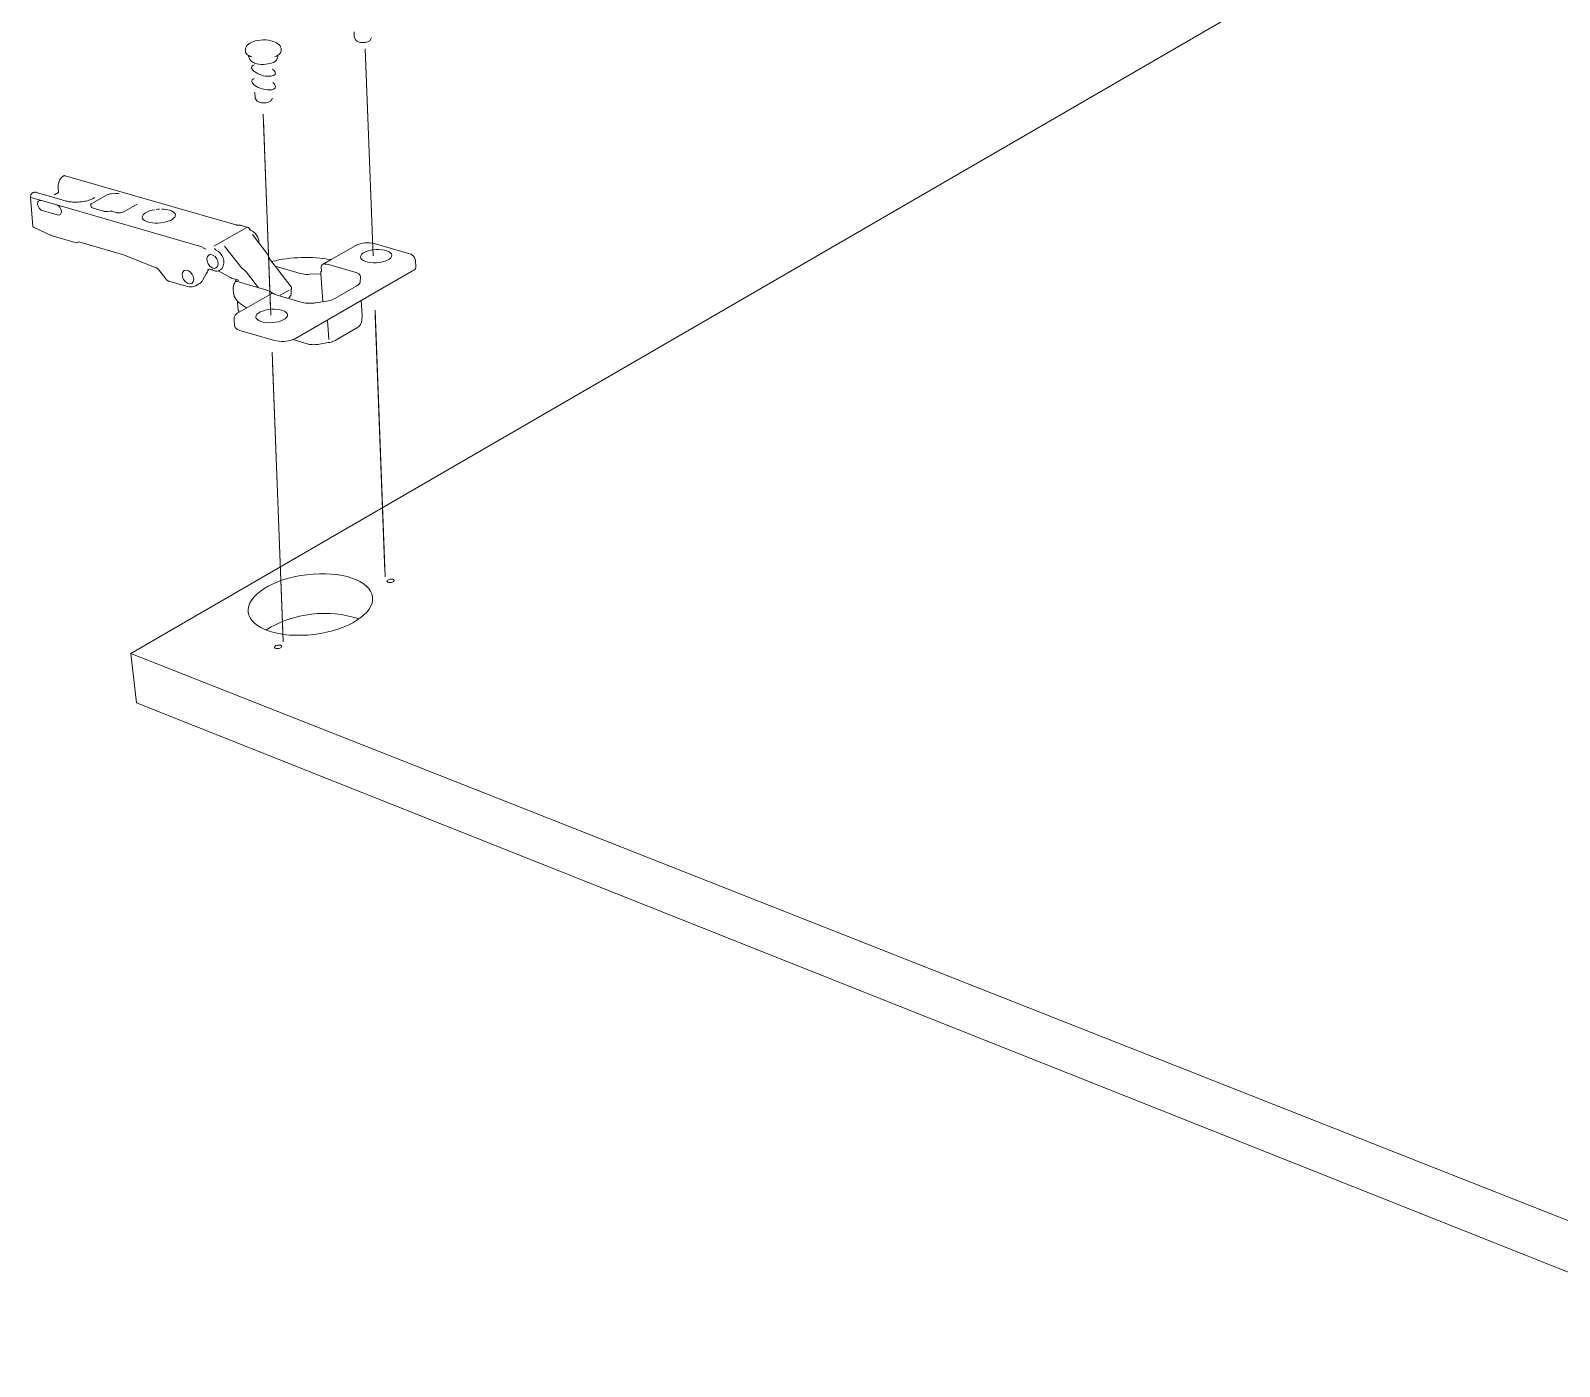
# Model space of a CAD drawing. Header units: metres. Extents: x -11.5 to 7.4, y -3.8 to 5.9.
# Drawn here: x 3.1551 to 3.3614, y -1.9811 to -1.8009 of the extents above; entities that cross this region are included whole.
import ezdxf

# ---------------------------------------------------------------- set-up
doc = ezdxf.new("R2010")
doc.units = ezdxf.units.M
doc.header["$MEASUREMENT"] = 0
doc.layers.add('PDF20_Geometry_Num_Penna__1_Num_Penna__255', color=255, linetype='Continuous', lineweight=18)
doc.layers.add('PDF20_Geometry_Num_Penna__7_Num_Penna__7', color=7, linetype='Continuous', lineweight=18)

msp = doc.modelspace()

# ---------------------------------------------------------------- linework, layer by layer
at = {"layer": 'PDF20_Geometry_Num_Penna__1_Num_Penna__255', "color": 255, "linetype": 'Continuous', "lineweight": 18, "flags": 128}
for points in [[(3.201268424145638, -1.830258553864543), (3.2002991327071, -1.804495549102034)], [(3.187483723962591, -1.838510184706602), (3.186526717586645, -1.813023593852422)], [(3.202909708507983, -1.873906521300938), (3.201608720379449, -1.839341269190978)], [(3.189122551312419, -1.881983581403559), (3.187757680858404, -1.84573773273096)]]:
    msp.add_lwpolyline(points, dxfattribs=at)
at = {"layer": 'PDF20_Geometry_Num_Penna__7_Num_Penna__7', "color": 7, "linetype": 'Continuous', "lineweight": 18, "flags": 128}
for points in [[(3.349970507282753, -1.779872843849351), (3.168622098812612, -1.884983839389873)], [(3.201309333404071, -1.831340622177682), (3.200258960552421, -1.803411760880133)], [(3.187735690596362, -1.810036112331204), (3.187544043619919, -1.810367809021199)], [(3.187514928021576, -1.83933549521156), (3.186495267826407, -1.812200248957479)], [(3.158887783766275, -1.822760120210024), (3.158837415009646, -1.822059871642257), (3.158837415009646, -1.821934564003815), (3.158834957997129, -1.821801885327818), (3.158853385591019, -1.8216667496393), (3.15888041272872, -1.821541442000859), (3.158913582397719, -1.821417362868676), (3.158950437585498, -1.821294512242751), (3.159003263354645, -1.82116797609805), (3.15906223165509, -1.821052496509681), (3.159132256511864, -1.82094193094635), (3.15920473838116, -1.820846107458129), (3.159275991744197, -1.820749055463649), (3.159366901207381, -1.820667974050539), (3.159451668139269, -1.820596720687504), (3.159540120589934, -1.820542666412098), (3.159559776690083, -1.820534066868283), (3.159595403371599, -1.820541437905837)], [(3.182814540223101, -1.827136305206687), (3.159767762799769, -1.820507285431831)], [(3.155412462409515, -1.827348836789535), (3.155105335844706, -1.823415159747451), (3.155104107338445, -1.823346363396933), (3.155110249869741, -1.82327142451512), (3.155132362982407, -1.823187886089491), (3.155154476095074, -1.823114175713936), (3.155192559789111, -1.823042922350901), (3.155233100495666, -1.822971668987865), (3.155273641202218, -1.822917614712459), (3.155324009958848, -1.82286601744957), (3.155386663778071, -1.822836533299349), (3.155411233903257, -1.822823019730498), (3.155437032534699, -1.822823019730498)], [(3.158287535608013, -1.823459631674035), (3.155873520808608, -1.822755697587492)], [(3.158325987853926, -1.823075723468023), (3.158887415214398, -1.822759997359398)], [(3.163388784998876, -1.824245507128071), (3.1654526755144, -1.823094396763163)], [(3.165452306962523, -1.823093782510034), (3.165565329538373, -1.823040956740887), (3.165684494645518, -1.823009015578146), (3.16584297195296, -1.822973388896628), (3.165996535235365, -1.822952504290221)], [(3.16599690378724, -1.822952135738344), (3.166575530235344, -1.822914052044307)], [(3.166575161683467, -1.822913806343054), (3.166700469321908, -1.822912577836796), (3.166834376504166, -1.822912577836796), (3.166958455636349, -1.822931005430684), (3.167069021199682, -1.822959261074646)], [(3.155146736505642, -1.823446486657061), (3.15656688974132, -1.823861721772684)], [(3.156567135442574, -1.823861598922059), (3.15863839699565, -1.82445619595153)], [(3.156667995806457, -1.825205953321544), (3.158750313915865, -1.82580914989483)], [(3.159926362957837, -1.823936046401368), (3.158287535608013, -1.823459385972783)], [(3.158637905593146, -1.824456810204659), (3.178221523871684, -1.830123909578531)], [(3.163729449784565, -1.823453857694616), (3.16371962173449, -1.823466142757209), (3.163686452065491, -1.823487027363616), (3.163648368371454, -1.823518968526356), (3.163597999614826, -1.823550909689096), (3.163537802808124, -1.823591450395652), (3.163455492888753, -1.823635676620984), (3.163362126413052, -1.823677445833797), (3.163258931887277, -1.823730271602946), (3.163115196654944, -1.823773269322019), (3.162971461422615, -1.823828552103685), (3.162805613077616, -1.823878920860314), (3.162611509088658, -1.823924375591905), (3.162417405099697, -1.823967373310979), (3.162198730985553, -1.824002999992497), (3.161961629277521, -1.824036169661496), (3.161723299063228, -1.824058282774162), (3.161486197355194, -1.824081624393088), (3.161298235897531, -1.824082852899347), (3.161113959958643, -1.824085309911866), (3.160939512069833, -1.824077938874311), (3.160763835674761, -1.824069339330496), (3.160597987329762, -1.824054597255385), (3.16042968197225, -1.824033712648977), (3.160276118689845, -1.82401405654883), (3.160134840470029, -1.823984572398608), (3.160026731919219, -1.823956316754646), (3.15992599440596, -1.823936660654497)], [(3.16321839118072, -1.824494525346818), (3.163206106118128, -1.824433100033857), (3.163235590268352, -1.82436184667082), (3.163294558568793, -1.824296735839081), (3.163389153550757, -1.824245138576193)], [(3.163299963996334, -1.824720079096014), (3.163218882583227, -1.824494033944315)], [(3.163645297105807, -1.824890595764797), (3.16360475639925, -1.824883224727242), (3.163551930630105, -1.824902880827389), (3.163458564154404, -1.824862340120834), (3.163383625272589, -1.824821799414279), (3.16333325651596, -1.824782487213985), (3.163300086846961, -1.824719833394763)], [(3.164950707856875, -1.825309024996694), (3.163551439227602, -1.824902389424886)], [(3.165528842902471, -1.825313693320479), (3.165538670952547, -1.825345634483219), (3.165385107670144, -1.825356691039553), (3.165231544387737, -1.825349320001997), (3.165087809155406, -1.82532720688933), (3.16495021645437, -1.825308779295442)], [(3.165046777046346, -1.82528924604592), (3.165003779327273, -1.82528924604592), (3.164950953558126, -1.825308902146068)], [(3.165841006342946, -1.825298336992239), (3.165538793803172, -1.825346248736349)], [(3.166035356033158, -1.825315658930494), (3.165972702213935, -1.825296002830346), (3.165910048394712, -1.825296002830346), (3.165841252044199, -1.825298459842864)], [(3.16603584743566, -1.825315290378616), (3.166627987452612, -1.825483595736133), (3.166666071146651, -1.825462711129725), (3.166709068865725, -1.825473767686058)], [(3.166628601705744, -1.825483841437383), (3.166762508888002, -1.825514554093864), (3.166913615157888, -1.825534210194013), (3.167084377527921, -1.825531753181494), (3.167256368404216, -1.825508411562569), (3.167412388699139, -1.82547401338731), (3.167556123931471, -1.825433472680754), (3.167678974557395, -1.825378189899089), (3.167616320738173, -1.825379418405348), (3.167578237044136, -1.825391703467941)], [(3.1695049034105, -1.824365409338972), (3.167679343109272, -1.825377698496585)], [(3.172026658208843, -1.825078680073087), (3.172258845891838, -1.825044281897828), (3.172499633118649, -1.825030768328976)], [(3.172811305156619, -1.825027205660825), (3.173087719064945, -1.825044404748454), (3.17335799044198, -1.825073888898675), (3.173607377212605, -1.825111972592712), (3.173833422364305, -1.825170940893155)], [(3.155413076662644, -1.827349082490787), (3.155420447700198, -1.827358910540861), (3.155420447700198, -1.827378566641009), (3.155420447700198, -1.82739208020986), (3.155432732762792, -1.827389623197342), (3.155432732762792, -1.82740805079123), (3.155443789319126, -1.82740805079123), (3.155443789319126, -1.827420335853822), (3.155453617369201, -1.827428935397637), (3.155465902431791, -1.827428935397637), (3.155465902431791, -1.82744122046023), (3.155473273469347, -1.827452277016564), (3.155488015544456, -1.827452277016564)], [(3.157862840994193, -1.82856874350496), (3.155486909888824, -1.827452031315311)], [(3.183133583298625, -1.827184954054552), (3.183061101429329, -1.827172668991961), (3.183002133128886, -1.827172668991961), (3.182946850347221, -1.827162840941886), (3.182896481590591, -1.827155469904331), (3.182846112833962, -1.827146870360516), (3.182814171671222, -1.827135813804183)], [(3.18371184119485, -1.827260998592), (3.183620931731665, -1.827238885479334), (3.183517737205889, -1.827219229379185), (3.183424370730188, -1.827202030291556), (3.183321176204409, -1.827192202241482), (3.183217981678636, -1.827183602697668), (3.183133214746748, -1.827184831203927)], [(3.183712455447978, -1.827260752890748), (3.184458158747336, -1.827478198498633), (3.184379534346746, -1.827468370448559), (3.184284939364783, -1.827500311611299)], [(3.184585309145168, -1.827556700048598), (3.184563196032503, -1.827537043948451), (3.184544768438615, -1.827518616354562), (3.184510370263355, -1.827496503241895), (3.184491942669466, -1.827486675191822), (3.184472286569321, -1.827476847141748), (3.184457544494206, -1.827478075648007)], [(3.157862226741063, -1.828569234907464), (3.161265189079156, -1.829549582902336), (3.161284845179305, -1.82956063945867), (3.161305729785711, -1.829548354396078)], [(3.161306466889467, -1.829548600097329), (3.16159393735413, -1.829430663496442), (3.161571824241465, -1.829419606940109)], [(3.161593568802251, -1.829430172093939), (3.1676501046603, -1.831195535588465)], [(3.184285307916664, -1.827499820208796), (3.179844257789512, -1.8300133440152)], [(3.184585309145168, -1.827670828280082), (3.184607422257834, -1.827631516079786), (3.184607422257834, -1.827589746866972), (3.184585309145168, -1.827556577197972)], [(3.184688503670946, -1.827784587959687), (3.184668847570796, -1.827763703353281), (3.184657791014462, -1.82773176219054), (3.184640591926833, -1.827712106090392), (3.184628306864242, -1.827702278040318), (3.184607422257834, -1.82768385044643), (3.184585309145168, -1.827670336877578)], [(3.184585677697045, -1.827556454347347), (3.184613933341009, -1.827588395510086), (3.184638503466193, -1.8276301647229), (3.184656931060081, -1.827669476923196), (3.184688872222821, -1.827701418085937), (3.184697471766638, -1.827740730286233), (3.184722041891821, -1.827775128461491), (3.18470975682923, -1.827775128461491), (3.184688872222821, -1.827784956511565)], [(3.184687889417814, -1.82778421940781), (3.184750543237037, -1.827856701277105), (3.184815654068776, -1.827904613021215), (3.184843909712736, -1.827894784971141), (3.184868479837924, -1.827904613021215)], [(3.184868356987298, -1.827904613021215), (3.184837644330816, -1.827886185427326), (3.184815531218149, -1.827876357377252), (3.184787275574188, -1.827843187708253), (3.184765162461519, -1.827824760114364), (3.184740592336336, -1.827792818951624), (3.184722164742448, -1.827775619863995)], [(3.185931383453417, -1.829596388990813), (3.185931383453417, -1.829557076790517), (3.185916641378306, -1.829402285001853), (3.185898213784419, -1.829258549769523), (3.185852759052825, -1.8291025294746), (3.185808532827492, -1.828960022748528), (3.185749564527049, -1.828805230959864), (3.185672168632717, -1.828670095271347), (3.185576345144497, -1.828528817051534), (3.185482978668794, -1.828403509413092), (3.185387155180575, -1.828281887293428), (3.185274132604725, -1.828178692767652), (3.185158653016355, -1.828077955254393), (3.185034573884172, -1.827995645335024), (3.184952263964803, -1.827946505084655), (3.184868725539175, -1.827904735871841)], [(3.172391156015959, -1.83322257091621), (3.172372728422069, -1.833193086765989), (3.172319902652923, -1.833130432946767), (3.172267076883774, -1.833083749708917), (3.172214251114628, -1.833039523483583), (3.172163882357999, -1.832998982777029), (3.172101228538777, -1.832968270120548), (3.172043488744592, -1.832938785970326), (3.167650350361553, -1.831195535588465)], [(3.178222015274187, -1.830124032429157), (3.178308010712332, -1.830153516579379), (3.178368207519036, -1.830196514298452)], [(3.178802607332303, -1.830428824832074), (3.178671157162563, -1.830378456075445), (3.178545849524122, -1.830326858812557), (3.178447569023382, -1.830267890512114), (3.178367716116531, -1.830196637149078)], [(3.179155311479331, -1.831210523364828), (3.179256048992588, -1.831156469089422)], [(3.18359673015836, -1.832992594544481), (3.18128590988473, -1.829996267778196)], [(3.172391770269087, -1.833223308019966), (3.173346319632518, -1.834440757722872), (3.173358604695109, -1.834430929672799), (3.173368432745184, -1.834410045066391)], [(3.175844118558803, -1.833315323138783), (3.175935028021984, -1.833251440813303)], [(3.178814646693644, -1.833764096475283), (3.178893271094234, -1.833620361242953), (3.17896820997605, -1.833493825098251), (3.179016121720158, -1.833370974472327), (3.179054205414195, -1.833256723390218)], [(3.17898258349928, -1.833205126127329), (3.179002239599427, -1.833195298077255), (3.179023124205836, -1.833183013014663), (3.179042780305984, -1.833174413470848), (3.179073492962464, -1.833160899901997), (3.179110348150243, -1.833149843345664)], [(3.179645239775516, -1.833248123846403), (3.179560472843626, -1.833207583139847), (3.179489219480594, -1.833178098989626), (3.179404452548704, -1.833157214383219), (3.179301258022928, -1.833137558283071), (3.179198063497152, -1.83314001529559), (3.17911943909656, -1.833149843345664), (3.179109611046487, -1.833173184964589), (3.179086269427561, -1.833183013014663), (3.179086269427561, -1.83320389762107), (3.179076441377488, -1.833213725671144), (3.179064156314894, -1.833233381771292), (3.17905432826482, -1.833256723390218)], [(3.180566250918067, -1.833278959353509), (3.180493769048772, -1.833319500060065), (3.180410230623146, -1.833353898235323), (3.180284922984701, -1.83337601134799), (3.180163300865036, -1.833385839398063), (3.180037993226595, -1.833377239854249), (3.179904086044337, -1.833350212716546), (3.179778778405895, -1.833307214997473), (3.179644871223637, -1.833248246697028), (3.179632586161045, -1.833217534040548), (3.179622758110972, -1.833175764827733)], [(3.180146347478662, -1.832942225787852), (3.18024217096688, -1.832888171512446)], [(3.18248812611002, -1.834411887825779), (3.182341933865171, -1.834361519069151), (3.182206798176653, -1.834311150312522), (3.182095004107065, -1.834253410518338), (3.180398436963054, -1.833354143936575)], [(3.18435975539597, -1.833685103522814), (3.1841840790009, -1.833492228040114), (3.183994889036978, -1.833309180607486), (3.183795871022982, -1.833137189731193), (3.183596853008984, -1.832992225992603)], [(3.191354010081699, -1.833660779098881), (3.18810706803853, -1.832730799860637)], [(3.192779323043668, -1.833809551206875), (3.192520108222968, -1.833824293281986), (3.192265807427306, -1.833816922244431), (3.1920188776692, -1.833789895106727), (3.191779318948647, -1.833759182450246), (3.191558187821984, -1.83372109875621), (3.191354255782951, -1.833660901949507)], [(3.192778954491791, -1.833809919758753), (3.194278960634323, -1.83374972295205), (3.194276503621806, -1.833656356476348), (3.194276503621806, -1.833553161950571), (3.194274046609285, -1.833472080537462), (3.194274046609285, -1.833420483274574)], [(3.194377363985689, -1.833418517664559), (3.194324538216541, -1.833419746170819), (3.194274169459909, -1.833420974677077)], [(3.198837455959856, -1.833507830069605), (3.199043845011408, -1.833579083432642), (3.199221978418999, -1.833658936339493), (3.199377998713921, -1.833749845802677), (3.199493478302291, -1.833850583315934), (3.199579473740435, -1.833966062904302), (3.199620014446992, -1.834077856973892), (3.199622471459509, -1.834200707599817), (3.199577016727918, -1.834822331766992)], [(3.199711292462052, -1.837360917101084), (3.20664621029546, -1.833360900721001)], [(3.206645596042328, -1.833360900721001), (3.206799159324735, -1.833255249182706), (3.206933066506991, -1.833149597644412), (3.207025204476436, -1.833026747018487), (3.207075573233064, -1.832912495936379), (3.207084172776877, -1.832787188297936)], [(3.173346319632518, -1.834440757722872), (3.173401602414183, -1.834502183035834), (3.173464256233403, -1.834555008804982), (3.173528138558884, -1.834604149055352), (3.173583421340551, -1.834644689761906), (3.173650989184807, -1.834684001962202), (3.173713643004028, -1.834717171631201), (3.173754183710585, -1.834725771175016)], [(3.177524100868313, -1.835279458946055), (3.177379137129721, -1.83535316932161), (3.177221888328541, -1.835414594634571), (3.177060954008578, -1.835460049366163), (3.176892648651064, -1.835482162478829), (3.176696087649587, -1.835494447541422), (3.176489698598035, -1.835487076503866), (3.176283309546479, -1.835458820859905), (3.17607446348241, -1.835398624053202), (3.173753815158708, -1.834726631129397)], [(3.176837488720022, -1.835039900225503), (3.176928398183206, -1.834985845950097)], [(3.177761325426971, -1.835149851535705), (3.177524223718937, -1.835278844692925)], [(3.178814523843016, -1.833763727923405), (3.178361205033358, -1.834543829398022), (3.178235897394915, -1.834733019361946), (3.178097076187621, -1.834889039656868), (3.177931227842624, -1.835035231901719), (3.177761693978848, -1.835149482983828)], [(3.182903238375019, -1.834531912887308), (3.182761960155204, -1.834749358495193), (3.182639109529282, -1.834969261115598), (3.182540829028541, -1.835198991786075), (3.182480632221838, -1.835413980381442), (3.182452376577876, -1.835631425989328), (3.182457290602915, -1.835847643090953)], [(3.18248812611002, -1.834411396423277), (3.182747340930719, -1.834480192773793), (3.182893533175569, -1.834531790036682), (3.183018840814011, -1.834579701780792), (3.183140462933675, -1.834641127093754)], [(3.182855326630905, -1.834788670695489), (3.182883582274869, -1.834788670695489), (3.182905695387536, -1.834788670695489), (3.182936408044016, -1.83478744218923), (3.182956064144165, -1.83478744218923), (3.18297817725683, -1.83478621368297), (3.183011346925831, -1.834798498745563)], [(3.183011224075203, -1.834798253044311), (3.18348665599753, -1.834937074251605)], [(3.183486287445653, -1.834937442803483), (3.184379411496119, -1.835194200611664)], [(3.185842562450874, -1.835621720789879), (3.18435975539597, -1.833684366419059)], [(3.184378920093618, -1.835194077761038), (3.186982124856943, -1.835956980148025)], [(3.194278960634323, -1.83374972295205), (3.194528347404949, -1.83746595438625)], [(3.196158329509707, -1.837073078084545), (3.199101830506844, -1.835374053928016), (3.199267678851841, -1.835279458946055), (3.199389300971506, -1.835165207863946), (3.199490038484765, -1.835048499769318), (3.199550235291468, -1.834936705699727), (3.199577262429171, -1.834822454617618)], [(3.182456922051035, -1.835847397389701), (3.182481492176221, -1.83630194470562)], [(3.182481000773718, -1.836301576153742), (3.182514170442717, -1.836537449355516), (3.182591566337049, -1.836765951519735), (3.182697217875344, -1.836991996671435), (3.1828311250576, -1.837216813316876), (3.183014172490227, -1.837434258924761)], [(3.183073877894426, -1.83832038048955), (3.183013681087724, -1.837434627476639), (3.183212699101722, -1.837627502959339), (3.183426459190828, -1.837809321885707), (3.18368075998649, -1.837993597824592), (3.183949802857263, -1.838163131688368), (3.184252015397037, -1.838326523020847)], [(3.183236777824403, -1.83890600942333), (3.187634830232479, -1.836393714123185)], [(3.187728565260057, -1.836362755765452), (3.187685567540985, -1.836319758046379), (3.187584830027728, -1.83623744812701), (3.187447237326692, -1.836146538663827), (3.187292445538029, -1.836067914263235), (3.18712659719303, -1.836007717456532), (3.186982861960701, -1.835957348699903)], [(3.188376602311806, -1.836613493892963), (3.188175127285291, -1.836543469036187), (3.1879969938777, -1.836470987166892), (3.187855715657889, -1.836380077703708), (3.187780776776075, -1.836361650109819), (3.18771198042556, -1.836372706666152), (3.187634584531226, -1.836393591272559)], [(3.188376848013059, -1.836613739594215), (3.1917331271133, -1.837594087589088), (3.191959172265001, -1.837650598877013), (3.192206102023109, -1.837691139583568), (3.192465316843808, -1.83771816672127), (3.192745416270915, -1.837724309252567), (3.193024287191763, -1.83772062373379), (3.193301929606349, -1.837697282114864), (3.193580800527197, -1.837665340952124)], [(3.189979188726983, -1.835950591915478), (3.188755596492781, -1.836647154964466)], [(3.189935945306658, -1.836964846683105), (3.190039139832436, -1.836880079751218), (3.190127592283103, -1.836775656719182), (3.190202531164916, -1.836652806093259), (3.190252899921544, -1.836496785798335), (3.190278698552987, -1.836330937453338), (3.19027624154047, -1.836156489564527), (3.190245528883988, -1.835978356156937)], [(3.190245528883988, -1.83597884755944), (3.190245528883988, -1.835959191459292), (3.190245528883988, -1.835948134902959), (3.190245528883988, -1.835928478802811), (3.190233243821396, -1.835916193740219), (3.190220958758802, -1.835887938096256)], [(3.192421213469101, -1.843193373417449), (3.190502286692171, -1.842628260538199), (3.190686562631054, -1.842553321656385), (3.190852410976053, -1.842469783230757), (3.199711169611428, -1.837360425698581)], [(3.193530308919943, -1.837621974681173), (3.193561021576423, -1.837633031237506), (3.193580677676572, -1.837664972400246), (3.195015572987364, -1.837437698742287), (3.195274787808062, -1.837394701023213), (3.195519260553651, -1.837329590191474), (3.195757590767943, -1.837253422803401), (3.195972579363309, -1.837168655871513), (3.196158083808456, -1.837072832383293)], [(3.199843234034295, -1.83938340695567), (3.199711783864558, -1.837361285652962)], [(3.183073632193175, -1.838320626190802), (3.183098202318359, -1.838474189473208), (3.183128914974841, -1.838628981261872), (3.183184197756505, -1.838781316038017), (3.183237023525651, -1.83890662367646)], [(3.19979040826515, -1.840106997142362), (3.199797779302704, -1.840055399879474), (3.199787951252629, -1.840014859172919), (3.199843234034295, -1.83938340695567), (3.199843234034295, -1.839361293843004), (3.199843234034295, -1.839330581186523)], [(3.202936121392558, -1.874615615113771), (3.201579850482357, -1.838632666780649)], [(3.195325156564691, -1.842589194039155), (3.195159308219694, -1.839989674794604)], [(3.196196044651867, -1.842726049636434), (3.199138317142744, -1.841028253986166)], [(3.199137825740239, -1.841027762583662), (3.199271732922497, -1.840930710589182), (3.199404411598495, -1.840834887100962), (3.199517434174346, -1.840720636018852), (3.199618171687602, -1.84059532838041), (3.199682054013085, -1.840492133854633), (3.199727508744676, -1.840366826216191), (3.199771734970007, -1.840242747084008), (3.199790162563897, -1.840106382889233)], [(3.192421827722232, -1.843193864819953), (3.192585219054708, -1.843231948513989), (3.192753524412225, -1.843262661170471), (3.192927972301037, -1.843289688308174), (3.193103648696107, -1.843299516358247), (3.193318637291474, -1.843305658889544), (3.19353731140562, -1.843293373826952), (3.193753528507248, -1.843271260714284), (3.19384443797043, -1.843258975651692), (3.195267048218629, -1.843032930499993)], [(3.195267539621131, -1.843033176201244), (3.195464100622612, -1.84299263549469), (3.195663118636608, -1.842945952256838), (3.195848623081753, -1.842884526943877), (3.195970245201419, -1.842839072212285), (3.19609309582734, -1.842777646899322), (3.196196290353116, -1.842726049636434)], [(3.189172920069048, -1.883404717444247), (3.187704855089256, -1.844314876781509)], [(3.168621853111359, -1.884983470837996), (3.39427388280845, -1.973981378282334)], [(3.394578552360741, -1.981131653262985), (3.169389669523383, -1.891619001696025), (3.168621853111359, -1.884983839389873)]]:
    msp.add_lwpolyline(points, dxfattribs=at)
for points in [[(3.184938013292195, -1.804491003628875, -0.1163949861063523), (3.184218108624279, -1.804055006757471, -0.2055820413728705), (3.184083832890147, -1.80374247476512), (3.18408137587763, -1.80353485720731, -0.2010166238319575), (3.184323760162576, -1.802922938239582, -0.1182607163327087), (3.185086785400189, -1.802439521026572, -0.08233359282872757), (3.186478682991908, -1.802195048280982, -0.08275564976231078), (3.187874880355535, -1.802405859955067, -0.1200627152208712), (3.188647487941969, -1.802870358171687, -0.2017320399373416), (3.188909036924562, -1.803476748861248), (3.188911493937081, -1.80368190940654, -0.2022954992886165), (3.18878618629863, -1.803998864021414, -0.1161027799045461), (3.188071687058263, -1.804453165636096)], [(3.198746669347297, -1.801087427037652), (3.198756497397373, -1.801806103199308, 0.2091160913453566), (3.198823450988503, -1.801959789332339)], [(3.198789912767623, -1.801920108580165), (3.198988930781621, -1.802245662738863, 0.1252502629467072), (3.19931301073281, -1.802456474412949, 0.07937201332654938), (3.199958959323917, -1.802552666453047, 0.08133391489417477), (3.200599011084982, -1.802440872383457, 0.1182798468608665), (3.200915965699865, -1.802221092613679), (3.201110069688825, -1.801890624429943)], [(3.184765408162777, -1.80498535454759, 0.1169837199537031), (3.185319710186938, -1.805319508250109, 0.08071942657953453), (3.18651873229596, -1.805498870163959, 0.08014214549292334), (3.187714560288699, -1.805289778398629, 0.1144198160329326), (3.188261368424675, -1.804941742575374, 0.2040017626909912), (3.188357314763531, -1.804700586796698, 0.04409548408145533), (3.188505964020903, -1.80423498292445)], [(3.187421438695248, -1.807101579429759), (3.187323158194509, -1.807101579429759, -0.1551269179999626), (3.185348948635911, -1.806503296881511, -0.1194485081304157), (3.184957669392341, -1.806069265620121, -0.1309177960823141), (3.184919094295784, -1.805926267491544, -0.274875794603042), (3.185075114590727, -1.805657224620772)], [(3.185319833037566, -1.807386101479396, 0.04477055434439471), (3.185098701910903, -1.807480696461361, 0.277938168226551), (3.184940716005965, -1.807751459240897)], [(3.18497916825188, -1.807899125693257, 0.1147255171470889), (3.185372290254834, -1.808327874377731, 0.1555422748599115), (3.187347114066567, -1.808928368237248)], [(3.187443060405409, -1.808925296971593, 0.116932259533647), (3.188004487765884, -1.808766819664157, 0.2795687931871901), (3.188160016658301, -1.808495442631492)], [(3.185372290254838, -1.809233652042669), (3.185382118304911, -1.809952328204324, 0.2155367773323923), (3.185451406057934, -1.810105768636102)], [(3.185415533675162, -1.810064982228296), (3.185614551689159, -1.810391764893254, 0.1272111952999909), (3.18594096580224, -1.810602453716713, 0.07960641682856703), (3.186583474575819, -1.810698645756812, 0.08270812810922093), (3.187222297830624, -1.810586851687221)], [(3.185038996506703, -1.828430045148292), (3.187078562598296, -1.83109074400455, -0.08636802599970929), (3.187222297830624, -1.831357329862808), (3.187298588069325, -1.831573792665686), (3.187330529232066, -1.831645046028721), (3.187363698901065, -1.831707699847943), (3.187394411557545, -1.831780181717238), (3.187426352720287, -1.831840378523941), (3.187469350439359, -1.831901803836902), (3.187522176208507, -1.831964457656124), (3.190249828655894, -1.835524423094148), (3.190284226831153, -1.835584619900851), (3.190302654425043, -1.835628846126182), (3.190302654425043, -1.835679214882812), (3.190291597868711, -1.835751696752107), (3.19027439878108, -1.835815579077587), (3.19024614313712, -1.835865947834216), (3.190221573011932, -1.835888060946882)], [(3.180566496619317, -1.833278959353509), (3.18081084651428, -1.833139646743711), (3.180893156433651, -1.833088049480823), (3.180972149386116, -1.833014953358396, 0.4277214502482033), (3.180136765129838, -1.830555483827402), (3.180064283260542, -1.830506343577032), (3.180011457491393, -1.830446146770329), (3.179970916784839, -1.830362608344701), (3.179950032178434, -1.830280298425333)], [(3.194571713675897, -1.83243472985216), (3.195639285615178, -1.831832761785133, 0.1022643457745352), (3.187616034086712, -1.832084482717652)], [(3.195639408465805, -1.831832638934507), (3.198982419698448, -1.829914080709452, -0.1782442625281586), (3.201467687860889, -1.829664693938827), (3.20611303857895, -1.831001923002012, -0.320126387508435), (3.207031961260862, -1.831891361533699), (3.207084787030007, -1.832786942596685)], [(3.198837824511733, -1.833507215816476), (3.195500218706632, -1.832547506726758), (3.195274173554932, -1.832487309920055), (3.195037071846897, -1.83244922622602), (3.194787685076273, -1.832422690490819), (3.194704146650645, -1.832403034390672), (3.194634121793866, -1.832414090947005), (3.194571467974649, -1.832434975553412, 0.3019696475130439), (3.194317290029613, -1.832903773541938), (3.194345545673574, -1.833355863845338)], [(3.183236286421897, -1.83890600942333), (3.183155205008786, -1.838956378179959), (3.182989356663791, -1.839064486730772), (3.182835793381386, -1.839189794369214), (3.182716628274239, -1.839327387070249), (3.18265397445502, -1.83943918113984), (3.182606062710908, -1.839543604171875), (3.182574121548166, -1.839656626747725), (3.18255569395428, -1.839763506792279), (3.182555325402401, -1.839876652218755), (3.182620190532887, -1.840783044136821), (3.182644760658075, -1.840885010156338), (3.182692672402185, -1.840978376632041), (3.182776210827813, -1.841070514601483), (3.182879405353589, -1.841163881077186), (3.183018226560883, -1.841243733984037), (3.183171789843287, -1.841313758840813), (3.183349923250878, -1.841372727141256), (3.188017018529727, -1.842740054607789, 0.1502806988106621), (3.190501672439039, -1.842628506239452)]]:
    msp.add_lwpolyline(points, format="xyb", dxfattribs=at)
for points in [[(3.159539506336802, -1.820542912113349), (3.159559162436951, -1.820533084063275), (3.159594789118469, -1.820519570494423), (3.159626730281211, -1.820509742444349), (3.159667270987763, -1.820499914394276), (3.159697983644243, -1.820499914394276), (3.159727467794468, -1.820508513938091), (3.159768008501022, -1.820507285431831), (3.15967709903784, -1.820509742444349)], [(3.155387278031201, -1.822836533299349), (3.155458531394236, -1.822793535580275), (3.155538384301087, -1.822759137405017), (3.155624379739233, -1.822749309354943), (3.155705461152344, -1.82273825279861), (3.155792685096749, -1.822745623836165), (3.155873766509856, -1.822755451886239), (3.155765657959046, -1.822745623836165), (3.155655092395715, -1.822749309354943), (3.155549440857419, -1.822780022011424)], [(3.158376356610555, -1.823075109214892), (3.158345643954075, -1.823066509671078)], [(3.158837046457769, -1.822059625941005), (3.158849331520361, -1.822079282041154)], [(3.158894663401329, -1.82276024306065), (3.15890940547644, -1.82276024306065)], [(3.155105950097834, -1.823415282598076), (3.155113321135389, -1.823437395710743)], [(3.166116928848771, -1.825294037220331), (3.166076388142217, -1.825294037220331)], [(3.155453863070449, -1.827379303744763), (3.155466148133042, -1.827429672501394)], [(3.183092796890818, -1.827224389105474), (3.183114910003484, -1.827194904955252)], [(3.157824511598905, -1.828495033129405), (3.157834339648979, -1.828539259354739)], [(3.181300406258588, -1.830025874779043), (3.181300406258588, -1.830006218678895)], [(3.172410566414854, -1.833192963915362), (3.172403195377298, -1.833202791965437)], [(3.194346159926702, -1.83335610954659), (3.194355987976776, -1.833386822203071)], [(3.186900674891959, -1.835969265210617), (3.186936301573475, -1.835956980148025)], [(3.19984311118367, -1.839330949738401), (3.19984311118367, -1.839361662394881), (3.199845568196189, -1.839393603557622), (3.199845568196189, -1.839425544720362), (3.199845568196189, -1.839446429326769), (3.199845568196189, -1.839477141983251), (3.199845568196189, -1.839434144264177)], [(3.204006273194977, -1.875288590842582), (3.203910449706759, -1.875334045574174), (3.203782685055797, -1.875369672255692), (3.203658605923614, -1.875386871343322), (3.203525927247618, -1.875386871343322), (3.203409219152991, -1.875379500305765), (3.20331339566477, -1.875345102130507), (3.203240913795474, -1.875299647398915), (3.2031979160764, -1.875245593123509), (3.20318563101381, -1.875185396316806), (3.203221257695326, -1.875110457434992), (3.203283911514546, -1.875060088678364), (3.203377277990249, -1.875003577390438), (3.203490300566099, -1.874961808177624), (3.203615608204542, -1.874933552533662), (3.203737230324206, -1.874922495977329), (3.203864994975167, -1.874933552533662), (3.203980474563537, -1.874951980127551), (3.204061555976645, -1.874996206352883), (3.204124209795868, -1.875041661084476), (3.204140180377236, -1.875104314903695), (3.204131580833423, -1.87516328320414), (3.20408735460809, -1.87522716552962)], [(3.18882979827084, -1.884200052396479), (3.188721689720026, -1.884251649659366), (3.188597610587845, -1.884286047834625), (3.188472302949402, -1.884303246922255), (3.188338395767145, -1.884303246922255), (3.188222916178777, -1.884286047834625), (3.188114807627963, -1.8842627062157), (3.188042325758669, -1.884206194927774), (3.188009156089668, -1.884154597664886), (3.187999328039593, -1.884093172351925), (3.188036183227373, -1.884028061520185), (3.188097608540334, -1.883966636207223), (3.188189746509778, -1.883905210894261), (3.188303997591888, -1.883868355706483), (3.18842684821781, -1.883841328568781), (3.188560755400069, -1.883822900974891), (3.18868606303851, -1.883833957531225), (3.188803999639395, -1.88385852765641), (3.188885081052508, -1.883896611350447), (3.18894527785921, -1.883949437119593), (3.188966162465617, -1.884013319445074), (3.188952648896764, -1.884079658783073), (3.188908422671433, -1.884143541108553)]]:
    msp.add_lwpolyline(points, close=True, dxfattribs=at)
at = {"layer": 'PDF20_Geometry_Num_Penna__7_Num_Penna__7', "color": 7, "linetype": 'Continuous', "lineweight": 18}
for centre, radius, start, end in [((3.186959817074053, -1.807170278986955), 0.001310349320589488, 29.28990531667692, 52.90910719646867), ((3.18701626174199, -1.808971589958404), 0.001269678163791532, 29.23002163153553, 53.48930041476726), ((3.194773953773055, -1.894750051284634), 0.01519703634679548, 72.15464024217358, 121.351490078594)]:
    msp.add_arc(centre, radius, start, end, dxfattribs=at)
for centre, major_axis, ratio, start_param, end_param in [((3.156616069632282, -1.824533498180536), (-0.0003598235726340882, 0.0006489150979853697), 0.6722273243347645, 5.679898361026645, 8.827021912354631), ((3.158686520256055, -1.825130757722274), (-0.0003837387583640605, 0.000648248738064128), 0.6701491069402479, 2.529355791659347, 5.643584196079782), ((3.172400851676599, -1.825968343590354), (0.00223587367163347, 0.0001589523573837237), 0.4135712799296799, 1.790516289598769, 7.129491533148464)]:
    msp.add_ellipse(centre, major_axis=major_axis, ratio=ratio, start_param=start_param, end_param=end_param, dxfattribs=at)
for centre, major_axis, ratio in [((3.179652391053507, -1.832077852908467), (-0.0004992342748506573, 0.0008669693840259725), 0.6780106534005337), ((3.201728442727401, -1.831365190353799), (0.002114268891064696, 0.0001281417497818182), 0.4197945953111365), ((3.176340831096178, -1.834178104623737), (-0.0005034552921943102, 0.0008637605967998232), 0.6769924052071017), ((3.187645608408005, -1.839431156701202), (0.002139990537150637, 0.000142324201580335), 0.4218530150974381), ((3.19285611520327, -1.878358250655923), (0.008386418458940614, 0.001025247021455788), 0.4802718841957672)]:
    msp.add_ellipse(centre, major_axis=major_axis, ratio=ratio, dxfattribs=at)
for points in [[(3.19901780067871, -1.802278832407863), (3.199033533235118, -1.802278832407863), (3.198976485834081, -1.802245662738864), (3.198989545034749, -1.802245662738864)], [(3.200915719998612, -1.802221092613678), (3.20093004672041, -1.802221092613678), (3.200875128192859, -1.802255490788938), (3.200889921367171, -1.802255490788938)], [(3.18466209078637, -1.804746655781423), (3.184585923398298, -1.804596778017796), (3.184520812566559, -1.804433386685317), (3.184482728872522, -1.80426753834032)], [(3.184765285312148, -1.804985231696967), (3.184853891193026, -1.804985231696967), (3.184662090786377, -1.8048365824396), (3.184662090786377, -1.804746901482675)], [(3.185074746038849, -1.805656487517016), (3.185158806753568, -1.805656487517016), (3.185217495105585, -1.805560664028796), (3.185298334178027, -1.805560664028796)], [(3.188138517798766, -1.806674919205925), (3.188140974811283, -1.806784256262997), (3.188078320992062, -1.806888679295032), (3.187982497503841, -1.806943962076699)], [(3.18810289111725, -1.806528726961075), (3.188153439335574, -1.806528726961075), (3.188088149042134, -1.806674919205923), (3.188138517798759, -1.806674919205923)], [(3.184978799700003, -1.807898879992005), (3.18503268619143, -1.807898879992005), (3.184890347249336, -1.807751459240896), (3.184940716005965, -1.807751459240896)], [(3.187982866055721, -1.806944453479202), (3.187807189660651, -1.807037819954904), (3.187620456709244, -1.807094331242829), (3.187421438695241, -1.807101702280384)], [(3.188124389976785, -1.808351707399161), (3.188174938195111, -1.808351707399161), (3.188112104914198, -1.80849544263149), (3.188160016658307, -1.80849544263149)], [(3.185643421586253, -1.810424811711627), (3.185659154142662, -1.810424811711627), (3.185602106741609, -1.810391642042629), (3.185615165942281, -1.810391642042629)], [(3.187517385034095, -1.810403190001464), (3.187631186098608, -1.810403190001464), (3.187338023120246, -1.810549382246315), (3.187222543531878, -1.810586237434092)], [(3.187442937554783, -1.808925911224729), (3.187473674771569, -1.808925911224729), (3.187316376849772, -1.808928368237246), (3.18734711406656, -1.808928368237246)], [(3.187543797918668, -1.810367317618695), (3.187558591092976, -1.810367317618695), (3.187503992160753, -1.810402944300213), (3.18751799928722, -1.810402944300213)]]:
    msp.add_open_spline(points, degree=3, dxfattribs=at)

doc.saveas('drawing.dxf')
